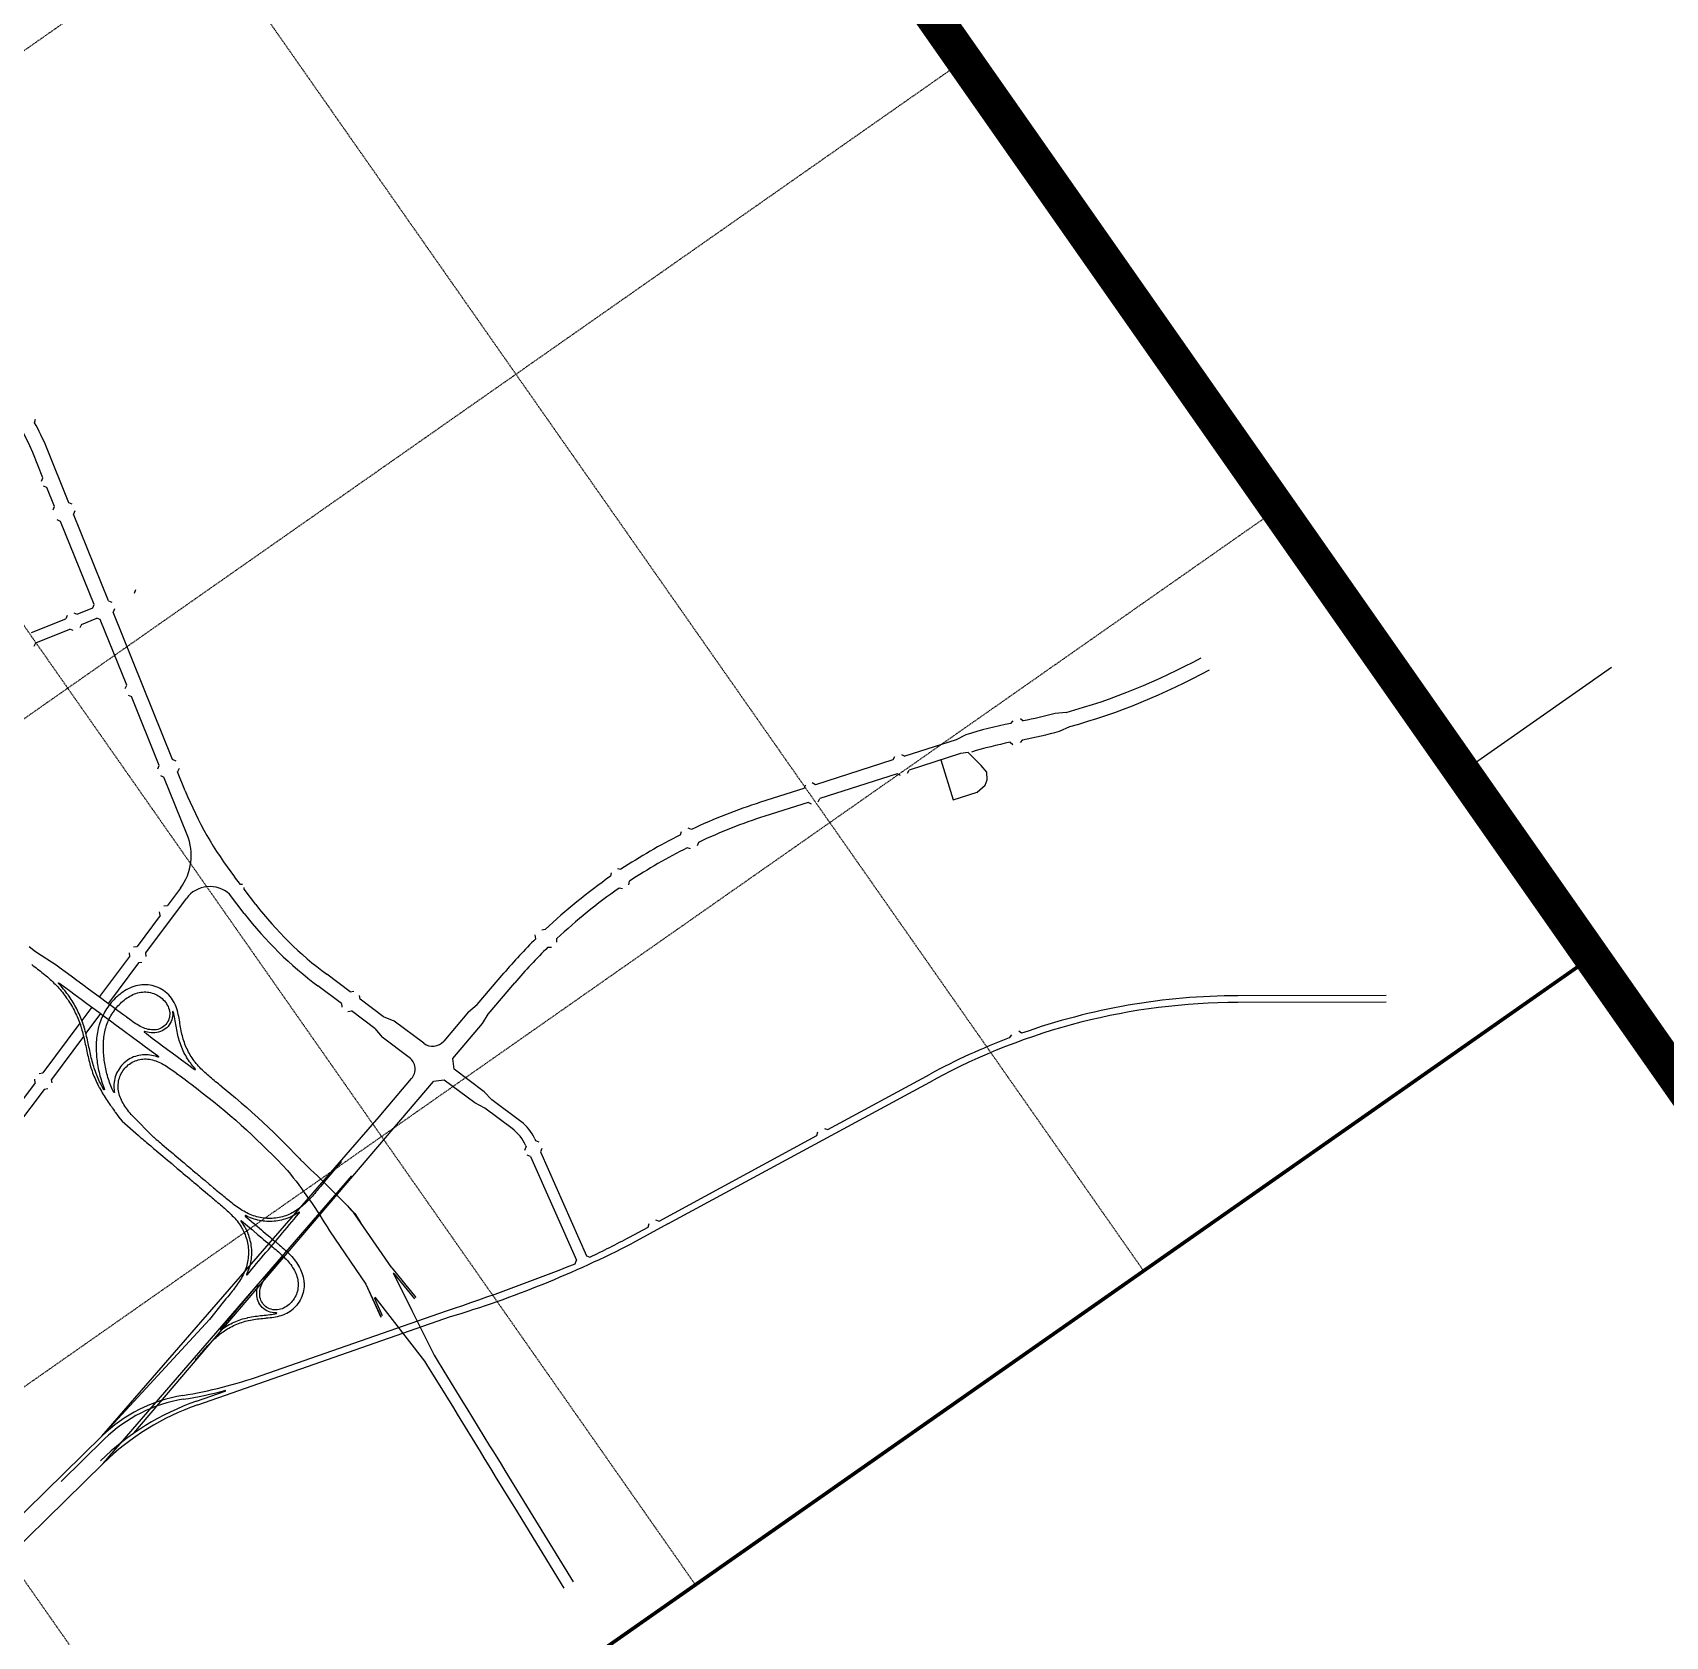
# Model space of a CAD drawing. Header units: millimetres. Extents: x 152904052 to 153933663, y 538271515 to 539240469.
# Drawn here: x 153610949 to 153655708, y 539100245 to 539144196 of the extents above; entities that cross this region are included whole.
import ezdxf

# ---------------------------------------------------------------- set-up
doc = ezdxf.new("R2010")
doc.units = ezdxf.units.MM
doc.linetypes.add('HIDDEN', pattern=[5.08, 2.54, -2.54])
doc.layers.add('BORD', color=7, linetype='Continuous')

msp = doc.modelspace()

# ---------------------------------------------------------------- linework, layer by layer
at = {"layer": 'BORD', "color": 8, "linetype": 'HIDDEN', "ltscale": 5}
for p, q in [((153589782.8, 539183984), (153641404.7, 539110260.3)), ((153577495.5, 539175380.3), (153629117.4, 539101656.6)), ((153565208.2, 539166776.7), (153616830.1, 539093053)), ((153505008.2, 539069689.3), (153627881, 539155725.8)), ((153513611.8, 539057402), (153636484.6, 539143438.5)), ((153522215.5, 539045114.7), (153645088.3, 539131151.2))]:
    msp.add_line(p, q, dxfattribs=at)
at = {"layer": 'BORD'}
msp.add_line((153650139.8, 539123936.9), (153654235.6, 539126804.8), dxfattribs=at)
for points, const_width in [([(153253763.5, 538302237.2), (152936002.2, 538756047.4), (153588047.2, 539212614.3), (153905808.6, 538758804)], 1000), ([(153479197.2, 539106551.1), (153602070.1, 539192587.6), (153653691.9, 539118863.9), (153530819.1, 539032827.5)], 100)]:
    msp.add_lwpolyline(points, close=True, dxfattribs=dict(at, const_width=const_width))
at = {"layer": 'BORD', "color": 137, "ltscale": 20, "flags": 128}
for points in [[(153610954, 539132686.7, 0.1647483), (153608861.2, 539135117.9)], [(153611324.8, 539132836.6, 0.0345768), (153610998.1, 539133507.2)], [(153639281.8, 539125564.9, 0.0568798), (153642980.5, 539127065.3)], [(153639379.3, 539125176.9, 0.0576484), (153643211.3, 539126735.6)], [(153637765.7, 539125264.4, 0.0255757), (153636531, 539124954.9)], [(153638086.1, 539124817.3, 0.0144358), (153639101.7, 539125050.4)], [(153615133.1, 539123416.4, 0.0681508), (153616482, 539121062)], [(153630900.3, 539123103, 0.0329601), (153629013.4, 539122359.5)], [(153631022.1, 539122722, 0.0326623), (153629200.3, 539122005.4)], [(153615001, 539120751.8, 0.2619712), (153615189.1, 539122210.6)], [(153628707.3, 539122210.7, 0.0306279), (153627075.9, 539121266.6)], [(153628891.7, 539121855.7, 0.0304983), (153627308.8, 539120941.1)], [(153616346.1, 539120582.9, 0.443618), (153615165.3, 539120470.3)], [(153626794.2, 539121075.2, 0.0375986), (153625000.3, 539119615.3)], [(153627024.8, 539120748.4, 0.0365797), (153625321.7, 539119368.6)], [(153617065.8, 539120304.1, 0.068547), (153619010.6, 539118389.5)], [(153616748.9, 539120060, 0.068547), (153618771.6, 539118068.8)], [(153624741.8, 539119364.6, 0.0209599), (153623864.7, 539118417.9)], [(153625074.5, 539119131, 0.0221526), (153624169.3, 539118158.6)], [(153643990.5, 539117617.8, 0.1242689), (153635641.5, 539115491.5)], [(153643990.1, 539117802.8, 0.0852001), (153638061.6, 539116772.3)], [(153614804.3, 539117359.6, 0.9369396), (153614784.7, 539117355.8)], [(153614015.5, 539116824.7, 0.8494183), (153614006.5, 539116807.2)], [(153637722.9, 539116647.9, 0.0335804), (153635553.4, 539115654.2)], [(153621673.7, 539116498.7, 0.3954091), (153622217.4, 539116560.1)], [(153615398.5, 539115777.4, 0.8994613), (153615412, 539115792.1)], [(153621338.3, 539115529.1, 0.4332714), (153621272.8, 539116109.1)], [(153624470.6, 539113688.6, 0.1292317), (153624090.2, 539114165.7)], [(153624713.1, 539113882, 0.1292317), (153624332.8, 539114359)], [(153616789.3, 539111774.6, 0.882866), (153616778.4, 539111757.9)], [(153618264.4, 539111854.2, 0.8733251), (153618251.1, 539111868.9)], [(153616673.5, 539111634.5, 0.8882736), (153616659, 539111620.9)], [(153622404.9, 539109006.1, 0.0456569), (153627397.3, 539111023.6)], [(153626223.8, 539110640.1, 0.0151911), (153627309.1, 539111186.3)], [(153622294.7, 539109163.5, 0.0146729), (153625820.5, 539110457.6)], [(153616813.8, 539110164.1, 0.8676395), (153616830.6, 539110153.6)], [(153620853.8, 539110188.6, 0.8961138), (153620837.1, 539110177.8, 0.8961138)], [(153617129, 539109857.2, 0.8241283), (153617111.8, 539109866.7)], [(153617630.9, 539109090.2, 0.9334117), (153617628.3, 539109110)], [(153616095.6, 539108661.4, 0.8885755), (153616109.2, 539108646.9)], [(153615062.1, 539106847.3, 0.0437591), (153617212.9, 539107391.9)], [(153615062.1, 539106847.3, 0.1547784), (153612846.6, 539105728.4)], [(153615078.9, 539106743.7, 0.0227781), (153616220.3, 539106982.3)], [(153616226.1, 539106963.1, 0.9589405), (153616220.3, 539106982.3)], [(153615444.2, 539106690.6, 0.1102724), (153612812.9, 539105058.7)], [(153615478.8, 539106591.4, 0.1102724), (153612886.3, 539104983.7)], [(153615078.9, 539106743.7, 0.1547784), (153612920.1, 539105653.4)]]:
    msp.add_lwpolyline(points, format="xyb", dxfattribs=at)
for points in [[(153610998.1, 539133507.2), (153611023.4, 539133602.9)], [(153611940.1, 539131314.6), (153611324.8, 539132836.6)], [(153611232, 539131999.1), (153610954, 539132686.7)], [(153611192.9, 539131907), (153611232, 539131999.1)], [(153611341.2, 539131728.9), (153611249.1, 539131767.9)], [(153611550.5, 539131211), (153611341.2, 539131728.9)], [(153611511.5, 539131119), (153611550.5, 539131211)], [(153612032.2, 539131275.5), (153611940.1, 539131314.6)], [(153612107.1, 539131090.1), (153612068.1, 539130998.1)], [(153613027, 539128626), (153612068.1, 539130998.1)], [(153611716, 539130801.8), (153611623.9, 539130840.8)], [(153612637.5, 539128522.4), (153611716, 539130801.8)], [(153613743.1, 539128839.2), (153613781.7, 539128931.5)], [(153612081.2, 539128297.5), (153612173.2, 539128258.5)], [(153612173.2, 539128258.5), (153612598.4, 539128430.4)], [(153612598.4, 539128430.4), (153612637.5, 539128522.4)], [(153613027, 539128626), (153613119.1, 539128586.9)], [(153613194.1, 539128401.5), (153613155, 539128309.5)], [(153614787.2, 539124272.1), (153613155, 539128309.5)], [(153610921.7, 539127752.5), (153611856.7, 539128130.5)], [(153611034.1, 539127474.4), (153611969.2, 539127852.4)], [(153611895.8, 539128222.6), (153611856.7, 539128130.5)], [(153612061.2, 539127813.3), (153611969.2, 539127852.4)], [(153612285.7, 539127980.4), (153612246.6, 539127888.3)], [(153612285.7, 539127980.4), (153612710.8, 539128152.2)], [(153612802.9, 539128113.2), (153612710.8, 539128152.2)], [(153613528.8, 539126317.6), (153612802.9, 539128113.2)], [(153610995, 539127382.3), (153611034.1, 539127474.4)], [(153613489.7, 539126225.6), (153613528.8, 539126317.6)], [(153613564.7, 539126040.2), (153613656.7, 539126001.1)], [(153614420.1, 539124112.9), (153613656.7, 539126001.1)], [(153637765.7, 539125264.4), (153637827, 539125340.3)], [(153638027.4, 539125395.3), (153638105.9, 539125331.5)], [(153639281.8, 539125564.9), (153638979.9, 539125535.4)], [(153639101.7, 539125050.4), (153639379.3, 539125176.9)], [(153636266, 539124818.7), (153634858.4, 539124368.6)], [(153636531, 539124954.9), (153636266, 539124818.7)], [(153637743.8, 539124749.8), (153637823.4, 539124685.8)], [(153638086.1, 539124817.3), (153638023.8, 539124740.9)], [(153614879.3, 539124233), (153614787.2, 539124272.1)], [(153634533.2, 539124264.7), (153632411.8, 539123586.3)], [(153634579.2, 539124353.4), (153634533.2, 539124264.7)], [(153634769.6, 539124414.7), (153634858.4, 539124368.6)], [(153636387.8, 539124437.8), (153634977.8, 539123986.9)], [(153614381, 539124020.8), (153614420.1, 539124112.9)], [(153614456, 539123835.4), (153614548.1, 539123796.3)], [(153615189.1, 539122210.6), (153614548.1, 539123796.3)], [(153614961.7, 539124029), (153614922.7, 539123937)], [(153615133.1, 539123416.4), (153614922.7, 539123937)], [(153634652.6, 539123882.9), (153632533.6, 539123205.3)], [(153634741.4, 539123836.9), (153634652.6, 539123882.9)], [(153634931.8, 539123898.1), (153634977.8, 539123986.9)], [(153632086.6, 539123482.3), (153630900.3, 539123103)], [(153632132.4, 539123571.2), (153632086.6, 539123482.3)], [(153632411.8, 539123586.3), (153632322.9, 539123632.1)], [(153632208.4, 539123101.3), (153631022.1, 539122722)], [(153632297.3, 539123055.5), (153632208.4, 539123101.3)], [(153632487.8, 539123116.4), (153632533.6, 539123205.3)], [(153628707.3, 539122210.7), (153628738.2, 539122305.6)], [(153629013.4, 539122359.5), (153628918.9, 539122391.5)], [(153629200.3, 539122005.4), (153629168.1, 539121910.3)], [(153628987.2, 539121824.7), (153628891.7, 539121855.7)], [(153626811.3, 539121174.1), (153626794.2, 539121075.2)], [(153626978, 539121284.8), (153627075.9, 539121266.6)], [(153615001, 539120751.8), (153614646.9, 539120277)], [(153616648.6, 539120845.7), (153616482, 539121062)], [(153616698.6, 539120846.8), (153616648.6, 539120845.7)], [(153617065.8, 539120304.1), (153616744.4, 539120721.3)], [(153627123.8, 539120731.1), (153627024.8, 539120748.4)], [(153627290.1, 539120842.4), (153627308.8, 539120941.1)], [(153614050.6, 539118975.3), (153615165.3, 539120470.3)], [(153614548, 539120262.5), (153614646.9, 539120277)], [(153614442.9, 539120003.2), (153613810.1, 539119154.6)], [(153614442.9, 539120003.2), (153614428.4, 539120102.2)], [(153624741.8, 539119364.6), (153624723.1, 539119469.5)], [(153625000.3, 539119615.3), (153624905.8, 539119602.4)], [(153625318, 539119268.6), (153625321.7, 539119368.6)], [(153613606, 539118880.9), (153612785.6, 539117780.5)], [(153613591.6, 539118979.8), (153613606, 539118880.9)], [(153613711.1, 539119140.2), (153613810.1, 539119154.6)], [(153614065, 539118876.3), (153614050.6, 539118975.3)], [(153625074.5, 539119131), (153625174.9, 539119128.5)], [(153613846.5, 539118701.6), (153613025.7, 539117600.7)], [(153613945.5, 539118716), (153613846.5, 539118701.6)], [(153619415.1, 539117589), (153618771.6, 539118068.8)], [(153619654.2, 539117909.7), (153619010.6, 539118389.5)], [(153623133.3, 539117558.8), (153623864.7, 539118417.9)], [(153623438, 539117299.6), (153624169.3, 539118158.6)], [(153619415.1, 539117589), (153619429.5, 539117490.1)], [(153619654.2, 539117909.7), (153619753.2, 539117924.1)], [(153619927.9, 539117705.6), (153619913.5, 539117804.6)], [(153620571.3, 539117225.9), (153619927.9, 539117705.6)], [(153622900.8, 539117362.8), (153623133.3, 539117558.8)], [(153648051.3, 539117811.3), (153643990.1, 539117802.8)], [(153648051.7, 539117626.3), (153643990.5, 539117617.8)], [(153612569, 539117489.9), (153612297.6, 539117125.9)], [(153612810.1, 539117311.5), (153612408.2, 539116772.4)], [(153614743.6, 539117091.9), (153614720.4, 539117046)], [(153614762.2, 539117140), (153614743.6, 539117091.9)], [(153614775.8, 539117189.6), (153614762.2, 539117140)], [(153614784.4, 539117240.3), (153614775.8, 539117189.6)], [(153614787.5, 539117279.1), (153614784.4, 539117240.3)], [(153614784.7, 539117355.8), (153614786.3, 539117343.1)], [(153614786.3, 539117343.1), (153614787.9, 539117292)], [(153614787.9, 539117292), (153614787.5, 539117279.1)], [(153614817, 539117311.1), (153614804.3, 539117359.6)], [(153614828.1, 539117262.8), (153614817, 539117311.1)], [(153614838.1, 539117214.1), (153614828.1, 539117262.8)], [(153614847.3, 539117165.2), (153614838.1, 539117214.1)], [(153614855.9, 539117116), (153614847.3, 539117165.2)], [(153614864.2, 539117066.8), (153614855.9, 539117116)], [(153619589.9, 539117370.5), (153619688.8, 539117384.9)], [(153620332.2, 539116905.2), (153619688.8, 539117384.9)], [(153620857.2, 539117107.5), (153620571.3, 539117225.9)], [(153621673.7, 539116498.7), (153620857.2, 539117107.5)], [(153622900.8, 539117362.8), (153622217.4, 539116560.1)], [(153623281.5, 539117038.6), (153623437.9, 539117299.5)], [(153612239.8, 539117048.5), (153611225.7, 539115688.4)], [(153612345.5, 539116688.4), (153611466.2, 539115509.1)], [(153614006.5, 539116807.2), (153614067.1, 539116762.3)], [(153614048.3, 539116814.1), (153614015.5, 539116824.7)], [(153614097.6, 539116801.4), (153614048.3, 539116814.1)], [(153614067.1, 539116762.3), (153614227.9, 539116643.3)], [(153614147.7, 539116791.9), (153614097.6, 539116801.4)], [(153614198.5, 539116785.8), (153614147.7, 539116791.9)], [(153614249.5, 539116783.6), (153614198.5, 539116785.8)], [(153614227.9, 539116643.3), (153614388.7, 539116524.4)], [(153614300.7, 539116785.4), (153614249.5, 539116783.6)], [(153614351.7, 539116791.6), (153614300.7, 539116785.4)], [(153614401.9, 539116802.2), (153614351.7, 539116791.6)], [(153614450.6, 539116817.5), (153614401.9, 539116802.2)], [(153614456.1, 539116819.6), (153614450.6, 539116817.5)], [(153614498.4, 539116837.8), (153614456.1, 539116819.6)], [(153614543.4, 539116862.6), (153614498.4, 539116837.8)], [(153614585.8, 539116891.8), (153614543.4, 539116862.6)], [(153614625.1, 539116925.1), (153614585.8, 539116891.8)], [(153614660.9, 539116962.2), (153614625.1, 539116925.1)], [(153614692.7, 539117002.6), (153614660.9, 539116962.2)], [(153614720.4, 539117046), (153614692.7, 539117002.6)], [(153614872.5, 539117017.5), (153614864.3, 539117066.1)], [(153614880.9, 539116968.1), (153614872.5, 539117017.5)], [(153614889.5, 539116918.8), (153614880.9, 539116968.1)], [(153614898.6, 539116869.5), (153614889.5, 539116918.8)], [(153614908.1, 539116820.2), (153614898.6, 539116869.5)], [(153614918.3, 539116771.1), (153614908.1, 539116820.2)], [(153614929.2, 539116722), (153614918.3, 539116771.1)], [(153614941, 539116673.1), (153614929.2, 539116722)], [(153614953.7, 539116624.5), (153614941, 539116673.1)], [(153620332.2, 539116905.2), (153620527.3, 539116665)], [(153621272.8, 539116109.1), (153620527.3, 539116665)], [(153622468.8, 539116084.1), (153623281.5, 539117038.6)], [(153637779.7, 539116729.8), (153637722.9, 539116647.9)], [(153638061.6, 539116772.3), (153637980.3, 539116830.1)], [(153614388.7, 539116524.4), (153614549.5, 539116405.5)], [(153614549.5, 539116405.5), (153614710.3, 539116286.5)], [(153614710.3, 539116286.5), (153614871.1, 539116167.6)], [(153614967.5, 539116576.1), (153614953.7, 539116624.5)], [(153614982.6, 539116528), (153614967.8, 539116575.3)], [(153614998.8, 539116480.3), (153614982.6, 539116528)], [(153615016.3, 539116433), (153614998.8, 539116480.3)], [(153615034.9, 539116386.2), (153615016.3, 539116433)], [(153615054.6, 539116339.9), (153615034.9, 539116386.2)], [(153615075.6, 539116294.1), (153615054.6, 539116339.9)], [(153615097.6, 539116248.8), (153615075.6, 539116294.1)], [(153615120.8, 539116204), (153615097.6, 539116248.8)], [(153615145.1, 539116159.9), (153615120.8, 539116204)], [(153614871.1, 539116167.6), (153615031.9, 539116048.6)], [(153615031.9, 539116048.6), (153615192.7, 539115929.7)], [(153615170.5, 539116116.4), (153615145.1, 539116159.9)], [(153615196.9, 539116073.6), (153615170.5, 539116116.4)], [(153615192.7, 539115929.7), (153615353.5, 539115810.7)], [(153615224.5, 539116031.4), (153615196.9, 539116073.6)], [(153615253.1, 539115989.9), (153615224.5, 539116031.4)], [(153615282.6, 539115949.2), (153615253.1, 539115989.9)], [(153615297.3, 539115929.8), (153615282.6, 539115949.2)], [(153615313.3, 539115909.1), (153615297.3, 539115929.8)], [(153615344.8, 539115869.9), (153615313.3, 539115909.1)], [(153615377.3, 539115831.4), (153615344.8, 539115869.9)], [(153615353.5, 539115810.7), (153615398.5, 539115777.4)], [(153615412, 539115792.1), (153615377.3, 539115831.4)], [(153622502.5, 539115786), (153622468.8, 539116084.1)], [(153623331, 539115168.3), (153622502.5, 539115786)], [(153611021.7, 539115414.7), (153610269.4, 539114405.7)], [(153611021.7, 539115414.7), (153611007.2, 539115513.6)], [(153611126.8, 539115674), (153611225.7, 539115688.4)], [(153611480.7, 539115410.1), (153611466.2, 539115509.1)], [(153613727.2, 539105815.1), (153621934.3, 539115454.8)], [(153620451.3, 539114487.3), (153621338.3, 539115529.1)], [(153622232.4, 539115488.4), (153621934.3, 539115454.8)], [(153623071.6, 539114862.8), (153622232.4, 539115488.4)], [(153628365.9, 539111548.5), (153635641.5, 539115491.5)], [(153632748.8, 539114134.3), (153635553.4, 539115654.2)], [(153611262.2, 539115235.3), (153610509.9, 539114226.4)], [(153611361.1, 539115249.8), (153611262.2, 539115235.3)], [(153623340.9, 539114724.4), (153623071.6, 539114862.8)], [(153623331, 539115168.3), (153623541.6, 539114948.9)], [(153624332.8, 539114359), (153623541.6, 539114948.9)], [(153612846.6, 539105728.4), (153620451.3, 539114487.3)], [(153613203.2, 539114621.9), (153613218, 539114599.9), (153613279.7, 539114514.6), (153613344.2, 539114431.4), (153613403.9, 539114359.5)], [(153613682.4, 539114513.1), (153614262.5, 539113926.3)], [(153624090.2, 539114165.7), (153623340.9, 539114724.4)], [(153613403.9, 539114359.5), (153613848.9, 539113972.7)], [(153613848.9, 539113972.7), (153613881, 539113944.4), (153613919.2, 539113911.1), (153613957.5, 539113878.2), (153613995.8, 539113845.4), (153614034.1, 539113812.8), (153614072.5, 539113780.4), (153614110.8, 539113748.1), (153614117.3, 539113742.7), (153614149, 539113715.9), (153614187.2, 539113683.7), (153614225.4, 539113651.4), (153614263.7, 539113619.2), (153614301.9, 539113587), (153614340.1, 539113554.7), (153614416.6, 539113490.3), (153614454.8, 539113458.1), (153614531.3, 539113393.6), (153614569.5, 539113361.4), (153614645.9, 539113296.9), (153614684.2, 539113264.7), (153614760.6, 539113200.2), (153614798.8, 539113168), (153614913.5, 539113071.3), (153614951.7, 539113039.1), (153615028.2, 539112974.6), (153615066.4, 539112942.4), (153615142.9, 539112877.9), (153615181.1, 539112845.7), (153615257.6, 539112781.2), (153615295.8, 539112749), (153615334, 539112716.8), (153615372.2, 539112684.5), (153615410.5, 539112652.3), (153615486.9, 539112587.9), (153615525.1, 539112555.6), (153615639.8, 539112458.9), (153615678, 539112426.7), (153615754.5, 539112362.3), (153615792.7, 539112330), (153615831, 539112297.8), (153615869.2, 539112265.6), (153615907.4, 539112233.3), (153615944.1, 539112202.4)], [(153632225, 539113850.4), (153632448.6, 539113971.6)], [(153632448.6, 539113971.6), (153632477.1, 539114067.4)], [(153632652.9, 539114162.7), (153632748.8, 539114134.3)], [(153614262.5, 539113926.3), (153614268.1, 539113921.6), (153614299.8, 539113894.8), (153614338.1, 539113862.6), (153614376.3, 539113830.3), (153614414.5, 539113798.1), (153614452.7, 539113765.9), (153614491, 539113733.6), (153614567.4, 539113669.2), (153614605.6, 539113637), (153614682.1, 539113572.5), (153614720.3, 539113540.3), (153614796.8, 539113475.8), (153614835, 539113443.6), (153614911.5, 539113379.1), (153614949.7, 539113346.9), (153615064.4, 539113250.2), (153615102.6, 539113218), (153615179, 539113153.5), (153615217.3, 539113121.3), (153615293.7, 539113056.8), (153615331.9, 539113024.6), (153615408.4, 539112960.1), (153615446.6, 539112927.9), (153615484.8, 539112895.7), (153615523.1, 539112863.4), (153615561.3, 539112831.2), (153615637.8, 539112766.8), (153615676, 539112734.5), (153615790.7, 539112637.8), (153615828.9, 539112605.6), (153615905.3, 539112541.2), (153615943.6, 539112508.9), (153615981.8, 539112476.7), (153616020, 539112444.5), (153616058.2, 539112412.2), (153616095, 539112381.2)], [(153624445.3, 539113570.8), (153624481.4, 539113664.1)], [(153624470.6, 539113688.6), (153624481.4, 539113664.1)], [(153624713.1, 539113882), (153624734.6, 539113833.5)], [(153624734.6, 539113833.5), (153624828.7, 539113799.8)], [(153624906.4, 539113614.9), (153624872.7, 539113520.8)], [(153624872.7, 539113520.8), (153626129.9, 539110675.3)], [(153628120.8, 539111626.1), (153632225, 539113850.4)], [(153618941.3, 539112689.7), (153619424.7, 539113262.3)], [(153624599.2, 539113397.5), (153624505.9, 539113433.6)], [(153624599.2, 539113397.5), (153625856.8, 539110551.1)], [(153612886.3, 539104983.7), (153619703.1, 539112864.7)], [(153616830.6, 539110153.6), (153616894.7, 539110229.7), (153616959.1, 539110306.1), (153617023.6, 539110382.6), (153617088, 539110459), (153617152.5, 539110535.5), (153617216.9, 539110611.9), (153617281.4, 539110688.4), (153617345.9, 539110764.8), (153617410.3, 539110841.3), (153617474.8, 539110917.7), (153617539.2, 539110994.2), (153617603.7, 539111070.6), (153617668.2, 539111147.1), (153617732.6, 539111223.5), (153617797.1, 539111300), (153617861.5, 539111376.4), (153617926, 539111452.9), (153617990.5, 539111529.4), (153618054.9, 539111605.8), (153618119.4, 539111682.3), (153618183.8, 539111758.7), (153618248.3, 539111835.2), (153618264.4, 539111854.2)], [(153619785.5, 539111829), (153619939.7, 539111589.5)], [(153627309.1, 539111186.3), (153627820.3, 539111463.3)], [(153628365.9, 539111548.5), (153627397.3, 539111023.6)], [(153627820.3, 539111463.3), (153627851.2, 539111558.4)], [(153628025.7, 539111657), (153628120.8, 539111626.1)], [(153625820.5, 539110457.6), (153625856.8, 539110551.1)], [(153626129.9, 539110675.3), (153626223.8, 539110640.1)], [(153616095.6, 539108661.4), (153616104.7, 539108672.1), (153616169.1, 539108748.6), (153616233.6, 539108825), (153616298, 539108901.5), (153616362.5, 539108977.9), (153616427, 539109054.4), (153616491.4, 539109130.8), (153616555.9, 539109207.3), (153616620.3, 539109283.7), (153616684.8, 539109360.2), (153616749.3, 539109436.7), (153616813.7, 539109513.1), (153616878.2, 539109589.6), (153616942.6, 539109666), (153617007.1, 539109742.5), (153617071.5, 539109818.9), (153617111.8, 539109866.7)], [(153616170, 539109402.7), (153615799.2, 539108930.4)], [(153617212.9, 539107391.9), (153622294.7, 539109163.5)], [(153612846.6, 539105728.4), (153615799.2, 539108930.4)], [(153615478.8, 539106591.4), (153622404.9, 539109006.1)], [(153615444.2, 539106690.6), (153616226.1, 539106963.1)], [(153612846.6, 539105728.4), (153609221.8, 539102179.9)], [(153612920.1, 539105653.4), (153611734.2, 539104492.5)], [(153612886.3, 539104983.7), (153609267, 539101440.5)]]:
    msp.add_lwpolyline(points, dxfattribs=at)
at = {"layer": 'BORD', "color": 137, "ltscale": 20}
for points in [[(153638979.9, 539125535.4, -0.0127855), (153638105.9, 539125331.5, -0.0127855)], [(153637743.8, 539124749.8, 0.0228242), (153636687.3, 539124479.9)], [(153614626.4, 539117873.3), (153614585.3, 539117907.8), (153614539.1, 539117941.7), (153614490.9, 539117972.7), (153614440.9, 539118000.7), (153614389.2, 539118025.4), (153614336.1, 539118046.9), (153614281.7, 539118065), (153614226.3, 539118079.7), (153614170.1, 539118090.9), (153614113.3, 539118098.6), (153614056.1, 539118102.7), (153613998.8, 539118103.2), (153613942, 539118100.2), (153613897.1, 539118095.2), (153613883.3, 539118093.3), (153613828.5, 539118083.5), (153613773.3, 539118070.1), (153613719.2, 539118053.7), (153613666.4, 539118034.5), (153613614.9, 539118012.7), (153613564.8, 539117988.5), (153613516.1, 539117962.1), (153613469, 539117933.7), (153613423.3, 539117903.5), (153613379, 539117871.8), (153613336.2, 539117838.5), (153613295.3, 539117804.5), (153613282.4, 539117793.2), (153613254.5, 539117768.2), (153613215.7, 539117731.5), (153613177.9, 539117693.4), (153613141.3, 539117654.1), (153613106, 539117613.8), (153613071.9, 539117572.3), (153613039.2, 539117529.8), (153613007.8, 539117486.3), (153612977.7, 539117441.8), (153612949.1, 539117396.5), (153612921.9, 539117350.2), (153612896.2, 539117303.1), (153612871.9, 539117255.3), (153612849.2, 539117206.7), (153612828, 539117157.4), (153612808.3, 539117107.5), (153612790.2, 539117057), (153612773.8, 539117006.1), (153612762.3, 539116966.9), (153612758.6, 539116953.7), (153612745.5, 539116902.5), (153612733.8, 539116850.4), (153612723.6, 539116798.1), (153612714.9, 539116745.6), (153612707.6, 539116693.1), (153612701.7, 539116640.5), (153612697.1, 539116587.9), (153612693.7, 539116535.4), (153612691.4, 539116482.9), (153612690.3, 539116430.5), (153612690.2, 539116378.3), (153612691.1, 539116326.2), (153612692.6, 539116280.2), (153612692.9, 539116273.7), (153612695.5, 539116222.3), (153612699.1, 539116170.4), (153612703.5, 539116118.7), (153612708.7, 539116067), (153612714.8, 539116015.4), (153612721.8, 539115963.9), (153612729.6, 539115912.6), (153612738.3, 539115861.4), (153612747.9, 539115810.3), (153612758.3, 539115759.4), (153612769.5, 539115708.7), (153612781.6, 539115658.2), (153612794.5, 539115607.8), (153612808.3, 539115557.7), (153612822.9, 539115507.9), (153612838.3, 539115458.3), (153612854.5, 539115408.9), (153612871.6, 539115359.9), (153612889.5, 539115311.1), (153612908.2, 539115262.6), (153612917.5, 539115239.6, -0.9340612), (153612899.5, 539115230.9), (153612877.5, 539115269.3), (153612853.3, 539115312.9), (153612845.3, 539115327.8), (153612830, 539115356.7), (153612807.3, 539115401), (153612785.3, 539115445.7), (153612764.2, 539115490.7), (153612743.7, 539115536), (153612724, 539115581.7), (153612705.1, 539115627.7), (153612687, 539115674.1), (153612669.6, 539115720.7), (153612653, 539115767.6), (153612637.2, 539115814.8), (153612624.6, 539115854.4), (153612622.2, 539115862.1), (153612608, 539115909.9), (153612594.4, 539115957.8), (153612581.5, 539116005.9), (153612569.2, 539116054.2), (153612557.4, 539116102.6), (153612546, 539116151.2), (153612535, 539116199.8), (153612524.3, 539116248.6), (153612513.7, 539116297.4), (153612503.4, 539116346.3), (153612493.1, 539116395.2), (153612492, 539116400.2), (153612482.8, 539116444.1), (153612472.4, 539116493.1), (153612461.9, 539116542), (153612451.2, 539116590.9), (153612440.2, 539116639.8), (153612428.8, 539116688.6), (153612417, 539116737.4), (153612404.7, 539116786), (153612391.9, 539116834.5), (153612378.4, 539116882.9), (153612364.1, 539116931), (153612358.7, 539116948.7), (153612349.1, 539116979), (153612333.3, 539117026.7), (153612316.7, 539117074.1), (153612299.4, 539117121.3), (153612281.2, 539117168.1), (153612262.3, 539117214.7), (153612242.5, 539117260.9), (153612222.1, 539117306.8), (153612200.8, 539117352.3), (153612178.8, 539117397.5), (153612156.1, 539117442.3), (153612132.6, 539117486.7), (153612108.3, 539117530.7), (153612083.4, 539117574.3), (153612057.7, 539117617.5), (153612031.3, 539117660.3), (153612004.2, 539117702.6), (153611976.4, 539117744.4), (153611947.9, 539117785.8), (153611918.7, 539117826.7), (153611888.8, 539117867.1), (153611858.3, 539117907), (153611827.1, 539117946.4), (153611795.2, 539117985.3), (153611762.7, 539118023.6), (153611729.6, 539118061.4), (153611695.9, 539118098.6), (153611677.3, 539118118.6), (153611661.4, 539118135.3), (153611657.2, 539118139.7, -0.92099), (153611670.4, 539118154.7), (153611794.9, 539118062.5), (153611955.7, 539117943.6), (153612116.5, 539117824.6), (153612277.3, 539117705.7), (153612438.1, 539117586.8), (153612598.9, 539117467.8), (153612759.7, 539117348.9), (153612920.4, 539117229.9), (153613081.2, 539117111), (153613242, 539116992), (153613402.8, 539116873.1), (153613724.4, 539116635.2), (153613885.2, 539116516.3), (153614046, 539116397.3), (153614206.7, 539116278.4), (153614367.5, 539116159.4), (153614400.1, 539116135.4, -0.8520001), (153614391, 539116117.8), (153614314.4, 539116143), (153614265.5, 539116156.7), (153614216, 539116167.9), (153614166, 539116176.5), (153614115.7, 539116182.4), (153614106, 539116183.2), (153614064.7, 539116185.3), (153614013.8, 539116185.3), (153613963, 539116182.3), (153613912.5, 539116176.2), (153613862.4, 539116167.2), (153613813, 539116155.3), (153613764.3, 539116140.5), (153613716.6, 539116122.9), (153613670, 539116102.5), (153613624.7, 539116079.4), (153613580.8, 539116053.6), (153613538.5, 539116025.4), (153613497.9, 539115994.7), (153613459.2, 539115961.6), (153613422.6, 539115926.4), (153613388, 539115889), (153613355.7, 539115849.7), (153613325.8, 539115808.5), (153613298.4, 539115765.7), (153613273.5, 539115721.3), (153613251.3, 539115675.5), (153613231.8, 539115628.6), (153613215.1, 539115580.5), (153613201.2, 539115531.5), (153613190.3, 539115481.9), (153613182.3, 539115431.6), (153613177.2, 539115381), (153613175.2, 539115330.2), (153613176.1, 539115279.5), (153613176.6, 539115270.1), (153613180, 539115228.6), (153613186.8, 539115178.2), (153613190.4, 539115159.3, -0.8837158), (153613171.5, 539115153.2), (153613149.3, 539115201.1), (153613129.6, 539115245.5), (153613110.6, 539115290.3), (153613092.3, 539115335.4), (153613074.8, 539115380.8), (153613058.1, 539115426.5), (153613042.1, 539115472.4), (153613026.9, 539115518.6), (153613012.4, 539115565.1), (153612998.8, 539115611.8), (153612985.9, 539115658.7), (153612973.8, 539115705.8), (153612962.5, 539115753.1), (153612951.9, 539115800.6), (153612942.2, 539115848.3), (153612933.3, 539115896.1), (153612925.1, 539115944.1), (153612917.8, 539115992.2), (153612911.3, 539116040.4), (153612905.5, 539116088.7), (153612900.6, 539116137.1), (153612896.5, 539116185.6), (153612893.2, 539116234.1), (153612890.7, 539116283), (153612890.5, 539116287.7), (153612889, 539116331.2), (153612888.2, 539116379.8), (153612888.3, 539116428.2), (153612889.3, 539116476.5), (153612891.4, 539116524.7), (153612894.5, 539116572.8), (153612898.7, 539116620.7), (153612904.1, 539116668.4), (153612910.7, 539116715.8), (153612918.5, 539116763), (153612927.6, 539116809.8), (153612938, 539116856.3), (153612950, 539116902.8), (153612952.7, 539116912.7), (153612963, 539116947.8), (153612977.6, 539116993.1), (153612993.6, 539117037.8), (153613011, 539117081.9), (153613029.8, 539117125.5), (153613049.9, 539117168.5), (153613071.4, 539117210.9), (153613094.2, 539117252.5), (153613118.2, 539117293.4), (153613143.6, 539117333.6), (153613170.1, 539117372.9), (153613197.9, 539117411.4), (153613226.9, 539117449), (153613257, 539117485.7), (153613288.3, 539117521.4), (153613320.6, 539117556.1), (153613354.1, 539117589.8), (153613388.7, 539117622.6), (153613413.5, 539117644.8), (153613423.7, 539117653.7), (153613460.3, 539117684.2), (153613497.5, 539117713.1), (153613535.6, 539117740.5), (153613574.6, 539117766.2), (153613614.4, 539117790.2), (153613655.1, 539117812.2), (153613696.6, 539117832.3), (153613738.9, 539117850.2), (153613781.8, 539117865.8), (153613825.3, 539117879), (153613869.3, 539117889.6), (153613914.7, 539117897.8), (153613921.9, 539117898.8), (153613958.1, 539117902.8), (153614003.2, 539117905.2), (153614048.1, 539117904.7), (153614093, 539117901.5), (153614137.5, 539117895.5), (153614181.5, 539117886.7), (153614225, 539117875.2), (153614267.6, 539117861), (153614309.2, 539117844.2), (153614349.8, 539117824.8), (153614389, 539117802.9), (153614426.8, 539117778.6), (153614463, 539117751.9), (153614499.4, 539117721.5)], [(153618288.6, 539113306.8, -0.0154522), (153619755.1, 539111853, -5.051674)], [(153617934.6, 539113012, -0.0396834), (153619082.7, 539111357)]]:
    msp.add_lwpolyline(points, format="xyb", dxfattribs=at)
for points in [[(153635845.8, 539124264.4), (153636188.4, 539123173.3), (153636840.7, 539123378), (153637059.6, 539123572.6), (153637114.5, 539123721.1), (153637104.2, 539123924.8), (153636955, 539124109.3), (153636593.9, 539124466.7), (153636387.8, 539124437.8)], [(153616744.4, 539120721.3), (153616743.2, 539120771)], [(153616748.9, 539120060), (153616346.1, 539120582.9)], [(153610926.1, 539118654), (153610966, 539118624.2), (153611005.7, 539118594.2), (153611045.3, 539118564.2), (153611084.7, 539118534), (153611124, 539118503.6), (153611162.9, 539118473), (153611201.6, 539118442.1), (153611240.1, 539118411), (153611278.2, 539118379.6), (153611316, 539118347.8), (153611353.4, 539118315.7), (153611390.5, 539118283.3), (153611427.1, 539118250.4), (153611463.3, 539118217.1), (153611499, 539118183.4), (153611534.1, 539118149.2), (153611568.8, 539118114.6), (153611602.9, 539118079.3), (153611618.2, 539118063.2), (153611636.2, 539118043.8), (153611669.1, 539118007.5), (153611701.4, 539117970.7), (153611733, 539117933.4), (153611764, 539117895.6), (153611794.3, 539117857.3), (153611824.1, 539117818.4), (153611853.1, 539117779.1), (153611881.5, 539117739.3), (153611909.3, 539117699), (153611936.3, 539117658.3), (153611962.7, 539117617.1), (153611988.4, 539117575.5), (153612013.4, 539117533.5), (153612037.7, 539117491.1), (153612061.3, 539117448.2), (153612084.1, 539117405), (153612106.3, 539117361.4), (153612127.7, 539117317.4), (153612148.4, 539117273.1), (153612168.3, 539117228.5), (153612187.5, 539117183.5), (153612205.9, 539117138.2), (153612223.6, 539117092.6), (153612240.5, 539117046.7), (153612256.7, 539117000.6), (153612272.1, 539116954.1), (153612281.4, 539116924.6), (153612286.6, 539116907.6), (153612300.5, 539116860.5), (153612313.7, 539116813.2), (153612326.3, 539116765.7), (153612338.4, 539116717.9), (153612350, 539116669.9), (153612361.2, 539116621.7), (153612372.1, 539116573.4), (153612382.8, 539116524.9), (153612393.2, 539116476.2), (153612403.5, 539116427.4), (153612412.8, 539116383.5), (153612413.8, 539116378.5), (153612424.1, 539116329.5), (153612434.5, 539116280.5), (153612445.1, 539116231.4), (153612455.9, 539116182.2), (153612467.1, 539116133), (153612478.6, 539116083.8), (153612490.6, 539116034.6), (153612503.2, 539115985.4), (153612516.3, 539115936.3), (153612530.2, 539115887.3), (153612544.7, 539115838.6), (153612547.3, 539115830.2), (153612560.2, 539115789.6), (153612576.5, 539115741.2), (153612593.5, 539115693), (153612611.3, 539115645.2), (153612630, 539115597.6), (153612649.4, 539115550.3), (153612669.6, 539115503.4), (153612690.6, 539115456.8), (153612712.3, 539115410.6), (153612734.9, 539115364.7), (153612758.1, 539115319.3), (153612773.8, 539115289.6), (153612782.3, 539115274), (153612806.9, 539115229.5), (153612832.3, 539115185.3), (153612858.2, 539115141.6), (153612884.6, 539115098.2), (153612911.5, 539115055.2), (153612938.7, 539115012.5), (153612966.2, 539114970.2), (153612994.1, 539114928.1), (153613022.1, 539114886.3), (153613050.2, 539114844.6), (153613078.5, 539114803.1), (153613106.8, 539114761.8), (153613127.3, 539114731.9), (153613135.1, 539114720.5), (153613163.4, 539114679.3), (153613191.7, 539114638.1), (153613203.2, 539114621.9)], [(153614495.9, 539117724.6), (153614530.7, 539117691.5), (153614560.6, 539117659.4), (153614561.1, 539117658.8), (153614590.5, 539117622.6), (153614616.7, 539117585.6), (153614640, 539117546.9), (153614660.2, 539117506.9), (153614677.1, 539117465.6), (153614690.4, 539117423.3), (153614699.9, 539117380.2), (153614705.4, 539117336.8), (153614706.8, 539117292), (153614706.6, 539117283.5), (153614703.9, 539117250.3), (153614696.6, 539117207.1), (153614685.1, 539117165.3), (153614669.5, 539117124.8), (153614650, 539117086.1), (153614626.6, 539117049.6), (153614599.8, 539117015.5), (153614569.6, 539116984.3), (153614536.6, 539116956.3), (153614500.8, 539116931.7), (153614462.7, 539116910.7), (153614425.8, 539116894.7), (153614424.3, 539116894.2), (153614381.3, 539116880.7), (153614338.4, 539116871.5), (153614294.4, 539116866.2), (153614249.9, 539116864.7), (153614205, 539116866.6), (153614160.1, 539116872), (153614115.3, 539116880.5), (153614070.9, 539116892), (153614026.9, 539116906.1), (153613983.4, 539116922.8), (153613940.5, 539116941.8), (153613898.2, 539116962.8), (153613856.5, 539116985.6), (153613815.3, 539117009.9), (153613774.5, 539117035.7), (153613734.2, 539117062.7), (153613694, 539117090.6), (153613654.1, 539117119.3), (153613614.1, 539117148.5), (153613578, 539117175.2), (153613574, 539117178.1), (153613533.8, 539117207.9), (153613528.8, 539117211.6)], [(153616120.5, 539115320.2), (153616084.8, 539115349.1), (153616081.6, 539115351.6), (153616042.6, 539115382.8), (153616003.7, 539115413.9), (153615965, 539115445), (153615926.6, 539115476.2), (153615888.3, 539115507.5), (153615850.4, 539115539), (153615812.9, 539115570.7), (153615775.7, 539115602.6), (153615738.9, 539115634.8), (153615702.7, 539115667.4), (153615666.9, 539115700.3), (153615631.7, 539115733.7), (153615597.1, 539115767.5), (153615563.2, 539115801.8), (153615530, 539115836.6), (153615497.5, 539115871.9), (153615465.9, 539115907.8), (153615435.1, 539115944.3), (153615405.1, 539115981.6), (153615390.2, 539116000.9), (153615376.7, 539116018.8), (153615348.6, 539116057.5), (153615321.7, 539116096.5), (153615295.7, 539116136.3), (153615270.8, 539116176.6), (153615246.9, 539116217.6), (153615224, 539116259.2), (153615202.2, 539116301.3), (153615181.4, 539116344), (153615161.7, 539116387.1), (153615143.1, 539116430.8), (153615125.5, 539116474.9), (153615109.1, 539116519.4), (153615093.8, 539116564.3), (153615079.7, 539116609.3), (153615066.6, 539116655.4), (153615054.4, 539116701.7), (153615043.2, 539116748.4), (153615032.7, 539116795.6), (153615022.9, 539116843.2), (153615013.6, 539116891.2), (153615004.7, 539116939.5), (153614996.2, 539116988.1), (153614987.8, 539117037), (153614979.7, 539117085.5), (153614979.6, 539117086.2), (153614971.2, 539117135.9), (153614962.4, 539117186), (153614952.9, 539117236.6), (153614942.4, 539117287.7), (153614930.6, 539117339.1), (153614917.1, 539117390.7), (153614901.6, 539117442.3), (153614883.7, 539117493.8), (153614863.2, 539117545), (153614840.2, 539117594.7), (153614830.5, 539117613.6), (153614812.9, 539117645.5), (153614783.6, 539117692.8), (153614751.1, 539117738.8), (153614715.9, 539117782.6), (153614678, 539117824.2), (153614638.6, 539117862.6), (153614628.9, 539117871.3)], [(153613682.4, 539114513.1), (153613650, 539114550), (153613618.6, 539114587.2), (153613616.8, 539114589.3), (153613588.4, 539114624.1), (153613558.8, 539114661.8), (153613530.2, 539114699.9), (153613502.6, 539114738.5), (153613476.3, 539114777.5), (153613451.2, 539114817.2), (153613427.5, 539114857.3), (153613405.4, 539114898.1), (153613384.9, 539114939.4), (153613366.1, 539114981.2), (153613349.1, 539115023.6), (153613334.2, 539115066.4), (153613321.3, 539115109.6), (153613310.7, 539115153.2), (153613302.4, 539115197), (153613296.4, 539115241.2), (153613293.4, 539115278), (153613293.1, 539115283.7), (153613292.2, 539115328.9), (153613294, 539115372.8), (153613298.4, 539115416.6), (153613305.3, 539115460.1), (153613314.7, 539115503), (153613326.7, 539115545.3), (153613341.2, 539115586.9), (153613358, 539115627.5), (153613377.2, 539115667.1), (153613398.8, 539115705.5), (153613422.5, 539115742.5), (153613448.4, 539115778.1), (153613476.3, 539115812.1), (153613506.1, 539115844.4), (153613537.8, 539115874.9), (153613571.3, 539115903.5), (153613606.4, 539115930), (153613642.9, 539115954.5), (153613680.9, 539115976.7), (153613720.1, 539115996.7), (153613760.4, 539116014.3), (153613801.6, 539116029.6), (153613843.7, 539116042.4), (153613886.5, 539116052.7), (153613929.8, 539116060.5), (153613973.5, 539116065.7), (153614017.4, 539116068.3), (153614061.7, 539116068.3), (153614098.1, 539116066.4), (153614104.1, 539116065.9), (153614149.3, 539116060.7), (153614193.1, 539116053.1), (153614236.9, 539116043.2), (153614280.4, 539116031.1), (153614323.5, 539116016.9), (153614366.4, 539116000.7), (153614408.8, 539115982.7), (153614450.9, 539115963.1), (153614492.5, 539115941.9), (153614533.8, 539115919.3), (153614574.7, 539115895.4), (153614615.3, 539115870.4), (153614655.6, 539115844.3), (153614695.7, 539115817.3), (153614735.6, 539115789.6), (153614775.4, 539115761.2), (153614815.3, 539115732.2), (153614855.2, 539115702.9), (153614890.3, 539115677), (153614895.3, 539115673.3), (153614935.5, 539115643.5), (153614964.9, 539115621.8)], [(153614964.9, 539115621.8), (153615125.7, 539115502.8), (153615231.7, 539115424.4), (153615285.5, 539115384.5), (153615443.7, 539115265.4), (153615600.5, 539115144.9), (153615756, 539115022.8), (153615910.3, 539114899.3), (153616063.4, 539114774.1), (153616215.2, 539114647.5), (153616365.7, 539114519.3), (153616514.9, 539114389.7), (153616662.9, 539114258.5), (153616809.5, 539114125.9), (153616954.8, 539113991.8), (153617098.7, 539113856.3), (153617241.3, 539113719.3), (153617382.5, 539113581), (153617522.3, 539113441.2), (153617660.7, 539113300), (153617797.7, 539113157.5), (153617933.2, 539113013.5), (153617934.6, 539113012)], [(153616120.5, 539115320.2), (153616199.7, 539115256.9), (153616356.3, 539115128.8), (153616511.6, 539114999.2), (153616665.7, 539114868.1), (153616818.4, 539114735.4), (153616969.8, 539114601.2), (153617119.8, 539114465.5), (153617268.5, 539114328.3), (153617415.7, 539114189.6), (153617561.6, 539114049.5), (153617706.1, 539113907.9), (153617849.2, 539113764.8), (153617990.8, 539113620.4), (153618131, 539113474.5), (153618269.7, 539113327.3), (153618288.6, 539113306.8)], [(153618941.3, 539112689.7), (153618844.6, 539112575), (153618816.8, 539112542), (153618812.4, 539112536.8), (153618780.2, 539112498.6), (153618748, 539112460.6), (153618715.7, 539112422.8), (153618683.3, 539112385.3), (153618650.7, 539112348.1), (153618617.9, 539112311.2), (153618584.7, 539112274.8), (153618551.2, 539112238.9), (153618517.2, 539112203.6), (153618482.8, 539112168.9), (153618447.9, 539112134.8), (153618412.4, 539112101.6), (153618376.2, 539112069.1), (153618339.5, 539112037.6), (153618302, 539112007.1), (153618263.9, 539111977.6), (153618225, 539111949.2), (153618185.4, 539111922.1), (153618145.1, 539111896.4), (153618103.7, 539111871.8), (153618086, 539111861.9), (153618062.4, 539111849.2), (153618019.6, 539111827.8), (153617976.3, 539111807.9), (153617932.3, 539111789.7), (153617887.7, 539111773), (153617842.5, 539111757.9), (153617796.8, 539111744.5), (153617750.6, 539111732.6), (153617704.1, 539111722.5), (153617657.2, 539111714), (153617610.1, 539111707.2), (153617562.7, 539111702), (153617515.2, 539111698.6), (153617467.6, 539111696.9), (153617419.9, 539111696.9), (153617372.3, 539111698.5), (153617324.8, 539111701.9), (153617277.4, 539111707), (153617230.3, 539111713.7), (153617183.4, 539111722.1), (153617136.8, 539111732.2), (153617090.7, 539111744), (153617044.9, 539111757.4), (153617006.3, 539111770.1), (153617000.2, 539111772.2), (153616955, 539111789.1), (153616910.8, 539111807.2), (153616867, 539111826.9), (153616823.8, 539111847.8), (153616781.1, 539111870.1), (153616738.9, 539111893.6), (153616697.1, 539111918.1), (153616655.9, 539111943.7), (153616615.2, 539111970.3), (153616574.9, 539111997.7), (153616534.9, 539112025.8), (153616495.4, 539112054.8), (153616456.2, 539112084.3), (153616417.3, 539112114.4), (153616378.6, 539112145.1), (153616340.2, 539112176.1), (153616301.9, 539112207.6), (153616263.7, 539112239.3), (153616225.5, 539112271.2), (153616187.3, 539112303.4), (153616171.4, 539112316.8), (153616149.1, 539112335.6), (153616110.9, 539112367.8), (153616095, 539112381.2)], [(153615944.1, 539112202.4), (153615982.3, 539112170.2), (153616020.5, 539112138), (153616058.7, 539112105.7), (153616096.8, 539112073.5), (153616134.6, 539112041.3), (153616172.2, 539112008.9), (153616209.4, 539111976.4), (153616246.3, 539111943.5), (153616282.8, 539111910.4), (153616318.8, 539111877), (153616354.2, 539111843.1), (153616389, 539111808.7), (153616423.1, 539111773.8), (153616456.5, 539111738.4), (153616489, 539111702.4), (153616520.7, 539111665.7), (153616551.4, 539111628.3), (153616581, 539111590.3), (153616609.5, 539111551.5), (153616636.8, 539111512), (153616662.7, 539111471.8), (153616687.4, 539111430.6), (153616700.7, 539111407), (153616710.2, 539111389.4), (153616732, 539111346.6), (153616752, 539111303.4), (153616770.5, 539111259.5), (153616787.4, 539111215), (153616802.7, 539111169.9), (153616816.4, 539111124.2), (153616828.4, 539111078.1), (153616838.8, 539111031.6), (153616847.5, 539110984.8), (153616854.6, 539110937.7), (153616859.9, 539110890.3), (153616863.6, 539110842.8), (153616865.5, 539110795.2), (153616865.8, 539110747.6), (153616864.4, 539110700), (153616861.2, 539110652.5), (153616856.4, 539110605.1), (153616849.9, 539110557.9), (153616841.7, 539110510.9), (153616831.8, 539110464.3), (153616820.3, 539110418.1), (153616807.1, 539110372.3), (153616792.4, 539110327.5), (153616775.9, 539110282.2), (153616757.9, 539110237.9), (153616738.5, 539110194.1), (153616717.6, 539110150.8), (153616695.6, 539110108), (153616672.3, 539110065.7), (153616647.8, 539110024), (153616622.4, 539109982.7), (153616596, 539109941.9), (153616568.7, 539109901.5), (153616540.6, 539109861.5), (153616511.8, 539109821.9), (153616482.3, 539109782.7), (153616452.3, 539109743.7), (153616421.7, 539109705.1), (153616390.7, 539109666.6), (153616359.3, 539109628.2), (153616327.6, 539109590), (153616295.7, 539109551.9), (153616263.6, 539109513.7), (153616245.8, 539109492.6), (153616170, 539109402.7)], [(153616778.4, 539111757.9), (153616837.8, 539111707.9), (153616876, 539111675.7), (153616952.5, 539111611.2), (153616990.7, 539111579), (153617028.9, 539111546.7), (153617067.1, 539111514.5), (153617105.4, 539111482.3), (153617220.1, 539111385.6), (153617258.3, 539111353.4), (153617334.7, 539111288.9), (153617373, 539111256.7), (153617449.4, 539111192.2), (153617487.6, 539111160), (153617564.1, 539111095.5), (153617602.3, 539111063.3), (153617640.5, 539111031.1), (153617660.6, 539111014.2), (153617678.8, 539110998.8), (153617717.1, 539110966.4), (153617755.5, 539110933.7), (153617793.8, 539110900.7), (153617832, 539110867.2), (153617870, 539110833.1), (153617907.6, 539110798.4), (153617944.8, 539110762.9), (153617981.5, 539110726.6), (153618017.6, 539110689.4), (153618052.9, 539110651.1), (153618087.3, 539110611.9), (153618120.7, 539110571.5), (153618152.9, 539110529.9), (153618183.9, 539110487.1), (153618213.4, 539110443), (153618241.3, 539110397.7), (153618267.4, 539110351), (153618291.5, 539110303.1), (153618313.4, 539110254), (153618333, 539110203.6), (153618350.1, 539110152.1), (153618364.4, 539110099.6), (153618375.9, 539110046.1), (153618384, 539109992.5), (153618387.1, 539109963.4), (153618389.1, 539109936.5), (153618390.7, 539109882.1), (153618388.8, 539109827.1), (153618383.4, 539109772.3), (153618374.7, 539109717.9), (153618362.6, 539109664.2), (153618347.1, 539109611.4), (153618328.4, 539109559.6), (153618306.5, 539109509.1), (153618281.4, 539109460.1), (153618253.4, 539109412.7), (153618222.4, 539109367.2), (153618188.7, 539109323.7), (153618152.7, 539109282.7), (153618129.8, 539109259.3)], [(153618251.1, 539111868.9), (153618230.1, 539111854.6), (153618187.6, 539111827.4), (153618144.2, 539111801.7), (153618125, 539111790.9), (153618099.8, 539111777.3), (153618054.7, 539111754.7), (153618008.7, 539111733.7), (153617962, 539111714.3), (153617914.7, 539111696.6), (153617866.8, 539111680.6), (153617818.3, 539111666.3), (153617769.3, 539111653.8), (153617720, 539111643), (153617670.2, 539111634), (153617620.2, 539111626.8), (153617570, 539111621.4), (153617519.6, 539111617.7), (153617469.1, 539111615.9), (153617418.6, 539111615.9), (153617368.1, 539111617.6), (153617317.6, 539111621.2), (153617267.4, 539111626.6), (153617217.4, 539111633.7), (153617167.6, 539111642.7), (153617118.3, 539111653.4), (153617069.3, 539111665.9), (153617020.8, 539111680.1), (153616980.3, 539111693.4), (153616972.7, 539111696), (153616925.5, 539111713.6), (153616878.8, 539111732.8), (153616832.7, 539111753.5), (153616789.3, 539111774.6)], [(153619584.8, 539112046.5), (153619785.5, 539111829)], [(153620794.8, 539110340.1), (153619755.1, 539111853)], [(153619935.1, 539111591.1), (153619755.1, 539111853)], [(153616659, 539111620.9), (153616675.5, 539111598.5), (153616704.2, 539111557), (153616731.5, 539111514.6), (153616757.5, 539111471.3), (153616771.7, 539111446.1), (153616782, 539111427), (153616804.8, 539111382), (153616826.1, 539111336.2), (153616845.7, 539111289.6), (153616863.6, 539111242.4), (153616879.9, 539111194.5), (153616894.4, 539111146.1), (153616907.1, 539111097.2), (153616918.2, 539111047.9), (153616927.4, 539110998.2), (153616934.9, 539110948.2), (153616940.6, 539110898), (153616944.4, 539110847.6), (153616946.5, 539110797.1), (153616946.8, 539110746.6), (153616945.3, 539110696.1), (153616941.9, 539110645.7), (153616936.8, 539110595.4), (153616929.9, 539110545.3), (153616921.2, 539110495.6), (153616910.7, 539110446.1), (153616898.5, 539110397.1), (153616884.5, 539110348.5), (153616869.2, 539110301.5), (153616868.8, 539110300.4), (153616851.4, 539110253.1), (153616832.5, 539110206.3), (153616813.8, 539110164.1)], [(153616673.5, 539111634.5), (153616733.4, 539111584), (153616771.6, 539111551.8), (153616848, 539111487.3), (153616886.3, 539111455.1), (153616924.5, 539111422.9), (153616962.7, 539111390.7), (153617000.9, 539111358.4), (153617115.6, 539111261.7), (153617153.9, 539111229.5), (153617230.3, 539111165.1), (153617268.5, 539111132.8), (153617345, 539111068.4), (153617383.2, 539111036.1), (153617459.7, 539110971.7), (153617497.9, 539110939.4), (153617536.1, 539110907.2), (153617556.1, 539110890.3), (153617574.3, 539110875), (153617612.3, 539110842.9), (153617650.1, 539110810.7), (153617687.5, 539110778.4), (153617724.5, 539110746), (153617760.9, 539110713.3), (153617796.8, 539110680.2), (153617832, 539110646.7), (153617866.3, 539110612.6), (153617899.9, 539110578), (153617932.4, 539110542.8), (153617963.9, 539110506.8), (153617994.2, 539110470.2), (153618023.3, 539110432.8), (153618050.9, 539110394.5), (153618077, 539110355.5), (153618101.5, 539110315.7), (153618124.2, 539110275), (153618145.1, 539110233.6), (153618163.9, 539110191.5), (153618180.6, 539110148.7), (153618195, 539110105.3), (153618207, 539110061.3), (153618216.4, 539110017), (153618223.3, 539109971.8), (153618225.8, 539109948.8), (153618227.3, 539109928.2), (153618228.6, 539109882.6), (153618227, 539109837.7), (153618222.7, 539109793), (153618215.5, 539109748.7), (153618205.6, 539109704.8), (153618193, 539109661.7), (153618177.8, 539109619.5), (153618159.9, 539109578.3), (153618139.5, 539109538.2), (153618116.6, 539109499.6), (153618091.3, 539109462.4), (153618063.8, 539109426.9), (153618033.8, 539109392.8), (153618013.8, 539109372.3)], [(153619082.7, 539111357), (153620086.2, 539109900.3)], [(153618016.4, 539109374.9), (153617981.3, 539109342.3), (153617947.3, 539109314.5), (153617946.6, 539109314), (153617908.7, 539109287), (153617870, 539109263.2), (153617830, 539109242.3), (153617788.7, 539109224.7), (153617746.5, 539109210.5), (153617703.4, 539109199.9), (153617659.8, 539109193.1), (153617616.1, 539109190.4), (153617571.3, 539109191.9), (153617562.9, 539109192.7), (153617529.9, 539109197.4), (153617487.3, 539109207.5), (153617446.3, 539109221.6), (153617406.9, 539109239.7), (153617369.5, 539109261.7), (153617334.5, 539109287.3), (153617302.2, 539109316.3), (153617273, 539109348.3), (153617247.1, 539109383.1), (153617224.8, 539109420.4), (153617206.3, 539109459.8), (153617192.7, 539109497.6), (153617192.3, 539109499.1), (153617181.5, 539109542.9), (153617175.1, 539109586.3), (153617172.6, 539109630.5), (153617173.9, 539109675), (153617178.7, 539109719.7), (153617186.9, 539109764.2), (153617198.2, 539109808.3), (153617212.5, 539109851.9), (153617229.5, 539109894.9), (153617248.9, 539109937.3), (153617270.5, 539109978.9), (153617294.1, 539110019.8), (153617319.5, 539110060), (153617346.5, 539110099.5), (153617374.8, 539110138.6), (153617404.3, 539110177.2), (153617434.7, 539110215.4), (153617465.8, 539110253.5), (153617497.6, 539110291.5), (153617526.4, 539110325.8), (153617529.7, 539110329.6), (153617594.1, 539110406.1), (153617812.6, 539110665.1)], [(153620792.6, 539110342.9), (153621454.2, 539109530.4)], [(153620837.1, 539110177.8), (153621954, 539107948.6)], [(153620841.5, 539110180), (153621342.6, 539109180.1)], [(153620853.8, 539110188.6), (153621415.6, 539109498.7)], [(153617628.3, 539109110), (153617617.3, 539109109.3), (153617566.2, 539109111), (153617553.3, 539109112.2), (153617514.8, 539109117.8), (153617464.8, 539109129.6), (153617416.1, 539109146.3), (153617369.3, 539109167.8), (153617324.9, 539109193.9), (153617283.4, 539109224.3), (153617245.1, 539109258.7), (153617210.4, 539109296.7), (153617179.7, 539109338.1), (153617153.2, 539109382.2), (153617131.3, 539109428.8), (153617115.8, 539109472.1), (153617114.1, 539109477.7), (153617101.9, 539109527.3), (153617094.5, 539109578.1), (153617091.6, 539109629.3), (153617093, 539109680.5), (153617098.5, 539109731.4), (153617107.7, 539109781.6), (153617120.4, 539109831), (153617129, 539109857.2)], [(153620081.7, 539109898.2), (153620496.7, 539108988.4)], [(153620086.2, 539109900.3), (153620493, 539109008.7)], [(153620311.2, 539109527.6), (153620534.1, 539109039)], [(153620328.2, 539109537.9), (153621693.2, 539107788.5)], [(153615411.7, 539107817.6), (153615443.9, 539107855.8), (153615476.1, 539107894.1), (153615481, 539107899.9), (153615508.3, 539107932.2), (153615540.5, 539107970.3), (153615572.8, 539108008.3), (153615605.1, 539108046.1), (153615637.5, 539108083.6), (153615670.2, 539108120.9), (153615703, 539108157.9), (153615736.1, 539108194.5), (153615769.6, 539108230.8), (153615803.3, 539108266.6), (153615837.5, 539108301.9), (153615872.1, 539108336.7), (153615907.1, 539108370.9), (153615942.7, 539108404.4), (153615978.7, 539108437.3), (153616015.3, 539108469.4), (153616052.5, 539108500.7), (153616090.3, 539108531.2), (153616128.8, 539108560.8), (153616158.2, 539108582.4), (153616167.5, 539108589.1), (153616207.5, 539108616.8), (153616247.9, 539108643.4), (153616289, 539108668.9), (153616330.6, 539108693.4), (153616372.9, 539108716.9), (153616415.8, 539108739.3), (153616459.2, 539108760.6), (153616503.1, 539108780.8), (153616547.5, 539108800), (153616592.4, 539108818), (153616637.7, 539108834.8), (153616683.4, 539108850.6), (153616729.5, 539108865.2), (153616775.9, 539108878.6), (153616822.8, 539108890.9), (153616856.7, 539108899), (153616869.5, 539108901.9), (153616917.2, 539108912), (153616965, 539108921), (153617013.1, 539108929), (153617061.6, 539108936.3), (153617110.3, 539108943), (153617159.2, 539108949), (153617208.3, 539108954.7), (153617257.7, 539108960), (153617307.2, 539108965.1), (153617343, 539108968.7), (153617357, 539108970.2), (153617407, 539108975.4), (153617457.4, 539108981), (153617508.1, 539108987.3), (153617559, 539108994.6), (153617610.2, 539109003.4), (153617661.4, 539109013.8), (153617712.5, 539109026.1), (153617763.5, 539109040.8), (153617814.1, 539109058.1), (153617863.1, 539109077.9), (153617869, 539109080.5), (153617912.8, 539109101.5), (153617959.9, 539109127.7), (153618005.5, 539109156.7), (153618049.2, 539109188.5), (153618090.9, 539109222.8), (153618128.3, 539109257.6), (153618129.1, 539109258.5)], [(153616109.2, 539108646.9), (153616110.6, 539108647.9), (153616120.8, 539108655.3), (153616162.2, 539108684), (153616204.3, 539108711.6), (153616247, 539108738.2), (153616290.5, 539108763.8), (153616334.5, 539108788.2), (153616379.1, 539108811.6), (153616424.4, 539108833.8), (153616470.1, 539108854.8), (153616516.4, 539108874.8), (153616563.1, 539108893.5), (153616610.3, 539108911.1), (153616658, 539108927.5), (153616706, 539108942.7), (153616754.4, 539108956.7), (153616803.1, 539108969.5), (153616838.3, 539108977.9), (153616852.2, 539108981.1), (153616901.4, 539108991.4), (153616950.8, 539109000.7), (153617000.4, 539109009), (153617050.1, 539109016.5), (153617099.8, 539109023.3), (153617149.6, 539109029.5), (153617199.4, 539109035.2), (153617249.2, 539109040.5), (153617299, 539109045.7), (153617334.8, 539109049.3), (153617348.7, 539109050.7), (153617398.4, 539109055.9), (153617447.9, 539109061.4), (153617497.3, 539109067.6), (153617546.4, 539109074.7), (153617595.3, 539109083), (153617630.9, 539109090.2)], [(153621693.2, 539107788.5), (153621749.6, 539107696.7), (153621958.8, 539107355.8), (153622063.5, 539107185.4), (153622482, 539106503.6), (153622586.6, 539106333.1), (153623214.4, 539105310.5), (153623319.1, 539105140), (153623528.3, 539104799.1), (153623633, 539104628.7), (153624051.5, 539103946.9)], [(153621954, 539107948.6), (153622010.4, 539107856.8), (153622219.6, 539107515.9), (153622324.3, 539107345.5), (153622742.8, 539106663.7), (153622847.4, 539106493.2), (153623475.2, 539105470.6), (153623579.9, 539105300.1), (153623789.1, 539104959.2), (153623893.8, 539104788.8), (153624312.3, 539104107)], [(153624312.3, 539104107), (153624416.9, 539103936.5), (153625764.4, 539101741.5)], [(153624051.5, 539103946.9), (153624156.1, 539103776.5), (153625513.3, 539101565.7)]]:
    msp.add_lwpolyline(points, dxfattribs=at)
at = {"layer": 'BORD', "color": 137, "ltscale": 10}
msp.add_lwpolyline([(153613528.8, 539117211.6), (153613448.4, 539117271), (153613287.6, 539117390), (153613126.8, 539117508.9), (153612966, 539117627.8), (153612805.2, 539117746.8), (153612644.4, 539117865.7), (153612483.7, 539117984.7), (153612322.9, 539118103.6), (153612162.1, 539118222.5), (153612001.3, 539118341.5), (153611840.5, 539118460.4), (153611679.7, 539118579.4), (153611618, 539118625), (153611030.9, 539119008.4), (153610851.4, 539119141.1)], dxfattribs=at)

doc.saveas('drawing.dxf')
